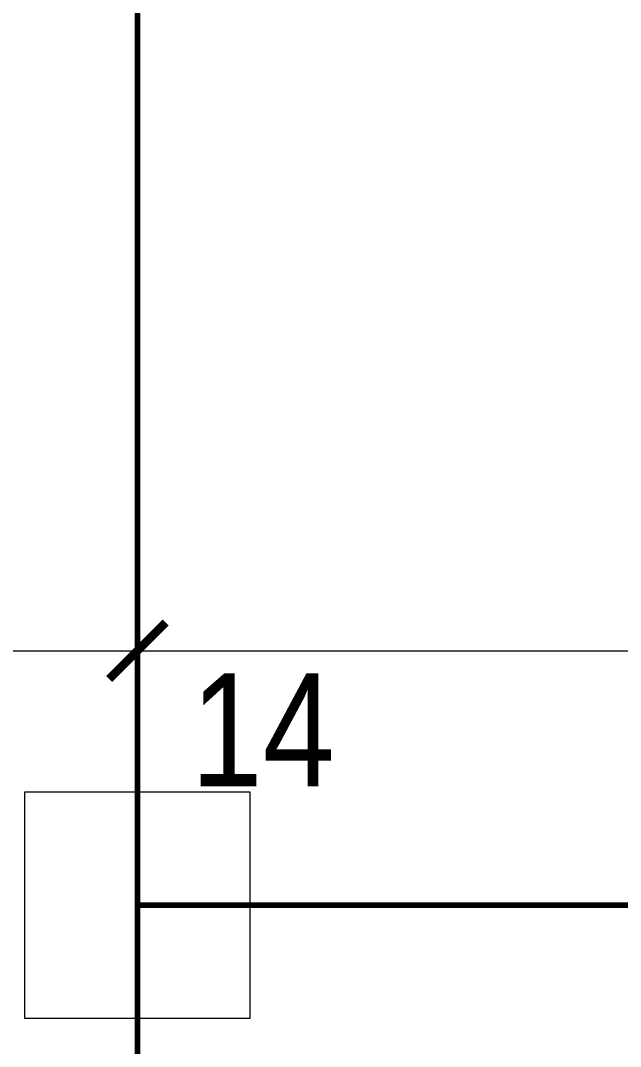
# Model space of a CAD drawing. Header units: metres. Extents: x -13621 to 152406, y -16073 to 22221.
# Drawn here: x 2258.6 to 2471.1, y 790 to 1153 of the extents above; entities that cross this region are included whole.
import ezdxf
from ezdxf.enums import TextEntityAlignment as Align

# ---------------------------------------------------------------- set-up
doc = ezdxf.new("R2010")
doc.units = ezdxf.units.M
doc.header["$LTSCALE"] = 100
doc.header["$MEASUREMENT"] = 0
doc.linetypes.add('HIDDEN', pattern=[0.375, 0.25, -0.125])
doc.layers.get('0').update_dxf_attribs({"color": 9, "lineweight": 9})
for name, color, linetype, lineweight in [('01', 9, 'Continuous', 9), ('06D', 9, 'Continuous', 9), ('21', 9, 'Continuous', 9), ('25', 9, 'Continuous', 9)]:
    doc.layers.add(name, color=color, linetype=linetype, lineweight=lineweight)
doc.styles.add('MuuM_TEXT-STANDART', font='ARIALN.TTF')
doc.dimstyles.new('MuuM_DIM200', dxfattribs={"dimscale": 20, "dimtxt": 2, "dimasz": 1, "dimexe": 1, "dimexo": 1, "dimgap": 1, "dimtad": 1, "dimdec": 1, "dimrnd": 0.5, "dimdsep": 46, "dimtxsty": 'MuuM_TEXT-STANDART', "dimblk": 'ARCHTICK', "dimcen": 0, "dimdle": 0.15, "dimclrd": 256, "dimclre": 256, "dimclrt": 256, "dimadec": 0, "dimazin": 0, "dimtfac": 5, "dimtdec": 1, "dimtix": 1, "dimtmove": 2, "dimatfit": 3, "dimldrblk": 'DOT', "dimfxl": 3, "dimfxlon": 1, "dimtolj": 1, "dimlwd": -1, "dimlwe": -1, "dimarcsym": 0})

# ---------------------------------------------------------------- blocks, each defined once
blk = doc.blocks.new('p-kolon_80x80')
blk.add_lwpolyline([(-40, -40), (40, -40), (40, 40), (-40, 40)], close=True)
blk = doc.blocks.new('2.bod.sitatik')
at = {"layer": '01'}
blk.add_blockref('p-kolon_80x80', (2300, -7790), dxfattribs=at)
blk = doc.blocks.new('p-işyeri')
at = {"color": 0, "const_width": 2}
blk.add_lwpolyline([(200, 0), (200, 700), (-200, 700), (-200, 0)], close=True, dxfattribs=at)
blk = doc.blocks.new('_ArchTick')
at = {"color": 0, "linetype": 'ByBlock', "const_width": 0.15}
blk.add_lwpolyline([(-0.5, -0.5), (0.5, 0.5)], dxfattribs=at)
blk = doc.blocks.new('*D439')
at = {"layer": '25', "transparency": 16777216}
for p, q in [((1640, -32440.77), (1640, -32360.77)), ((2300, -32440.77), (2300, -32360.77)), ((1637, -32380.77), (2303, -32380.77))]:
    blk.add_line(p, q, dxfattribs=at)
at = {"layer": '25', "transparency": 16777216, "xscale": 20, "yscale": 20, "zscale": 20, "rotation": 180}
blk.add_blockref('_ArchTick', (1640, -32380.77), dxfattribs=at)
at = {"layer": '25', "transparency": 16777216, "xscale": 20, "yscale": 20, "zscale": 20}
blk.add_blockref('_ArchTick', (2300, -32380.77), dxfattribs=at)
at = {"layer": '25', "transparency": 16777216, "insert": (1970, -32335.24), "char_height": 50, "attachment_point": 5, "style": 'MuuM_TEXT-STANDART'}
blk.add_mtext('\\A1;660', dxfattribs=at)
blk = doc.blocks.new('_Dot')
at = {"color": 0, "linetype": 'ByBlock', "lineweight": -2}
blk.add_line((-0.5, 0), (-1, 0), dxfattribs=at)
at = {"color": 0, "linetype": 'ByBlock', "const_width": 0.5}
blk.add_lwpolyline([(-0.25, 0, 1), (0.25, 0, 1)], format="xyb", close=True, dxfattribs=at)
blk = doc.blocks.new('*D440')
at = {"layer": '25', "transparency": 16777216}
for p, q in [((2300, -32440.77), (2300, -32360.77)), ((3000, -32440.77), (3000, -32360.77)), ((2297, -32380.77), (3003, -32380.77))]:
    blk.add_line(p, q, dxfattribs=at)
at = {"layer": '25', "transparency": 16777216, "xscale": 20, "yscale": 20, "zscale": 20, "rotation": 180}
blk.add_blockref('_ArchTick', (2300, -32380.77), dxfattribs=at)
at = {"layer": '25', "transparency": 16777216, "xscale": 20, "yscale": 20, "zscale": 20}
blk.add_blockref('_ArchTick', (3000, -32380.77), dxfattribs=at)
at = {"layer": '25', "transparency": 16777216, "insert": (2650, -32335.25), "char_height": 50, "attachment_point": 5, "style": 'MuuM_TEXT-STANDART'}
blk.add_mtext('\\A1;700', dxfattribs=at)
blk = doc.blocks.new('2.bod.Mimari')
at = {"layer": '06D', "color": 89, "linetype": 'HIDDEN', "true_color": 0x2e4d23, "rotation": 90}
for p in [(3000, -7590), (3000, -7990)]:
    blk.add_blockref('p-işyeri', p, dxfattribs=at)
at = {"layer": '21', "style": 'MuuM_TEXT-STANDART'}
blk.add_text('14', height=40, dxfattribs=at).set_placement((2318.91, -7760), align=Align.BOTTOM_LEFT)
at = {"layer": '25'}
for base, p1, p2, picture, middle in [((2300, -7699.98), (1640, -7959.4), (2300, -7889.37), '*D439', (1970, -7654.45)), ((3000, -7699.98), (2300, -7959.4), (3000, -7889.37), '*D440', (2650, -7654.45))]:
    dim = blk.add_linear_dim(base=base, p1=p1, p2=p2, dimstyle='MuuM_DIM200', override={"dimtxt": 2.5}, dxfattribs=at)
    dim.commit()
    dim.dimension.update_dxf_attribs({"geometry": picture, "text_midpoint": middle, "insert": (0, 24680.79)})

msp = doc.modelspace()

# ---------------------------------------------------------------- block references
for name in ['2.bod.sitatik', '2.bod.Mimari']:
    msp.add_blockref(name, (0, 8630))

doc.saveas('drawing.dxf')
